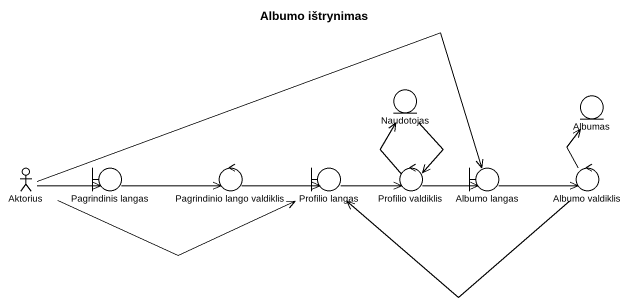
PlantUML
@startuml
title Albumo ištrynimas
entity Naudotojas
entity Albumas
actor Aktorius
boundary "Pagrindinis langas" as Pagrindinis_langas
control "Pagrindinio lango valdiklis" as Pagrindinio_lango_valdiklis
boundary "Profilio langas" as Profilio_langas
control "Profilio valdiklis" as Profilio_valdiklis
boundary "Albumo langas" as Albumo_langas
control "Albumo valdiklis" as Albumo_valdiklis
Naudotojas --> Profilio_valdiklis
Aktorius -right-> Pagrindinis_langas
Aktorius -right-> Profilio_langas
Aktorius -right-> Albumo_langas
Pagrindinis_langas -right-> Pagrindinio_lango_valdiklis
Pagrindinio_lango_valdiklis -right-> Profilio_langas
Profilio_langas -right-> Profilio_valdiklis
Profilio_valdiklis -up-> Naudotojas
Profilio_valdiklis -right-> Albumo_langas
Albumo_langas -right-> Albumo_valdiklis
Albumo_valdiklis -up-> Albumas
Albumo_valdiklis -left-> Profilio_langas
@enduml
